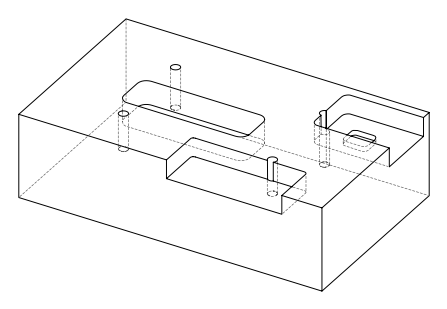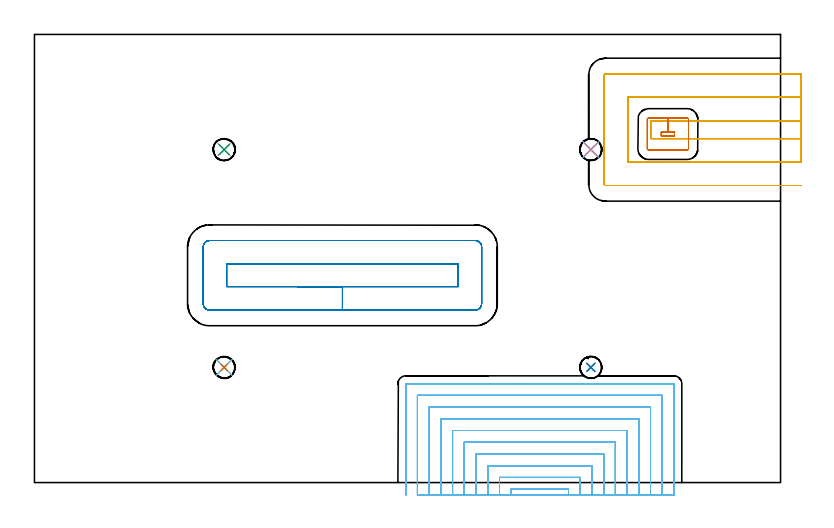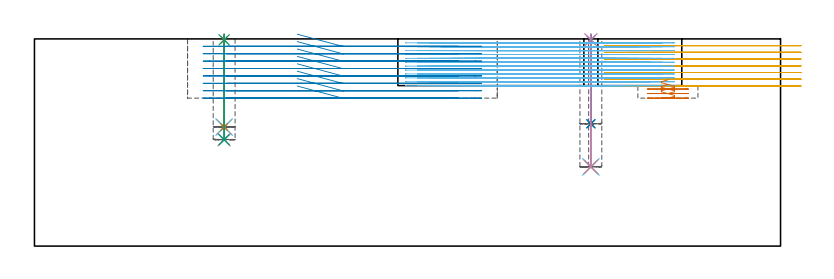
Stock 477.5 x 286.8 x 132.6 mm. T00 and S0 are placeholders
(PLAN: 20 operations, 13 tool changes, 121.1 min)
(1 SPOT_DRILL | STEP1POCKET | NXT0321_9005460120000 | 0.03 min | 0 mm3)
(2 SPOT_DRILL_1 | STEP1POCKET_1 | NXT0321_9005460120000 | 0.03 min | 3 mm3)
(3 SPOT_DRILL_2 | STEP1POCKET_2 | NXT0321_9005460120000 | 0.03 min | 1 mm3)
(4 SPOT_DRILL_3 | STEP1POCKET_3 | NXT0321_9005460120000 | 0.03 min | 4 mm3)
(5 DRILL_BLIND_HOLE_INTO_CENTER | STEP1POCKET | NXT0301_042 | 0.24 min | 2167 mm3)
(6 DRILL_TO_ENLARGE_BLIND_HOLE | STEP1POCKET | UGT0301_374 | 0.24 min | 5286 mm3)
(7 DRILL_BLIND_HOLE_INTO_CENTER_1 | STEP1POCKET_1 | NXT0301_042 | 0.23 min | 2087 mm3)
(8 DRILL_TO_ENLARGE_BLIND_HOLE_1 | STEP1POCKET_1 | UGT0301_374 | 0.23 min | 5088 mm3)
(9 DRILL_BLIND_HOLE_INTO_CENTER_2 | STEP1POCKET_2 | NXT0301_042 | 0.27 min | 2485 mm3)
(10 DRILL_TO_ENLARGE_BLIND_HOLE_2 | STEP1POCKET_2 | UGT0301_374 | 0.27 min | 6041 mm3)
(11 DRILL_BLIND_HOLE_INTO_CENTER_3 | STEP1POCKET_3 | NXT0301_042 | 0.34 min | 3166 mm3)
(12 DRILL_TO_ENLARGE_BLIND_HOLE_3 | STEP1POCKET_3 | UGT0301_374 | 0.34 min | 7660 mm3)
(13 BORE_BLIND_HOLE | STEP1POCKET | UGT0332_064 | 0.24 min | 1195 mm3)
(14 BORE_BLIND_HOLE_1 | STEP1POCKET_1 | UGT0332_064 | 0.23 min | 1150 mm3)
(15 BORE_BLIND_HOLE_2 | STEP1POCKET_2 | UGT0332_064 | 0.27 min | 1367 mm3)
(16 BORE_BLIND_HOLE_3 | STEP1POCKET_3 | UGT0332_064 | 0.34 min | 1742 mm3)
(17 MILL_OPEN_POCKET | POCKET_OPEN | UGT0201_094 | Follow Part, ap 5, ae 75% | 13.65 min | 333829 mm3)
(18 MILL_OPEN_POCKET_1 | POCKET_OPEN_1 | NXT0201_013 | Follow Part, ap 2.5, ae 75% | 89.6 min | 370476 mm3)
(19 MILL_RECTANGULAR_POCKET | POCKET_RECTANGULAR_STRAIGHT | NXT0201_011 | Follow Part, ap 3, ae 75% | 1.03 min | 9388 mm3)
(20 MILL_RECTANGULAR_POCKET_1 | POCKET_RECTANGULAR_STRAIGHT_1 | UGT0201_094 | Follow Part, ap 5, ae 75% | 13.46 min | 478112 mm3)
(TOOL NXT0321_9005460120000 | NC Spot Drill, 142deg, 12mm, Carbide, Uncoated | D12 PA142 FL30 Z2)
(TOOL NXT0301_042 | Carbide Drill 7.1mm [860.1-0710-057A1-MM 2214] | D7.1 PA140 FL85 Z2)
(TOOL UGT0301_374 | Twist Drill Flat Bottom 13 mm | D13 PA180 FL101 Z2)
(TOOL UGT0332_064 | 14 mm Boring Bar Slip Fit | D14)
(TOOL UGT0201_094 | End mill 20 mm | D20 FL38 Z4)
(TOOL NXT0201_013 | ENDMILL 10mm | D10 FL30 Z4)
(TOOL NXT0201_011 | ENDMILL 12mm [2P460-1200-NA 1630] | D12 FL38 Z6)
(OP 1 SPOT_DRILL)
G17 G21 G94 G90
T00 M6
G54
G17 G0 G90 X121.4 Y73.7 S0 M3
G43 Z142.6 H0
G94 G81 G98 Z131.989 F250. R135.6
G80
M5
M2
(OP 2 SPOT_DRILL_1)
G17 G21 G94 G90
T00 M6
G54
G17 G0 G90 X356.1 Y73.7 S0 M3
G43 Z142.6 H0
G94 G81 G98 Z131.989 F250. R135.6
G80
M5
M2
(OP 3 SPOT_DRILL_2)
G17 G21 G94 G90
T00 M6
G54
G17 G0 G90 X121.4 Y213.1 S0 M3
G43 Z142.6 H0
G94 G81 G98 Z131.989 F250. R135.6
G80
M5
M2
(OP 4 SPOT_DRILL_3)
G17 G21 G94 G90
T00 M6
G54
G17 G0 G90 X356.1 Y213.1 S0 M3
G43 Z142.6 H0
G94 G81 G98 Z131.989 F250. R135.6
G80
M5
M2
(OP 5 DRILL_BLIND_HOLE_INTO_CENTER)
G17 G21 G94 G90
T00 M6
G54
G17 G0 G90 X121.4 Y73.7 S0 M3
G43 Z142.6 H1
G94 G81 G98 Z76.2 F250. R134.6
G80
M5
M2
(OP 6 DRILL_TO_ENLARGE_BLIND_HOLE)
G17 G21 G94 G90
T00 M6
G54
G17 G0 G90 X121.4 Y73.7 S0 M3
G43 Z142.6 H0
G94 G73 G98 Z76.2 F250. Q11.28 R134.6
G80
M5
M2
(OP 7 DRILL_BLIND_HOLE_INTO_CENTER_1)
G17 G21 G94 G90
T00 M6
G54
G17 G0 G90 X356.1 Y73.7 S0 M3
G43 Z142.6 H1
G94 G81 G98 Z78.3 F250. R134.6
G80
M5
M2
(OP 8 DRILL_TO_ENLARGE_BLIND_HOLE_1)
G17 G21 G94 G90
T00 M6
G54
G17 G0 G90 X356.1 Y73.7 S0 M3
G43 Z142.6 H0
G94 G73 G98 Z78.3 F250. Q10.86 R134.6
G80
M5
M2
(OP 9 DRILL_BLIND_HOLE_INTO_CENTER_2)
G17 G21 G94 G90
T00 M6
G54
G17 G0 G90 X121.4 Y213.1 S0 M3
G43 Z142.6 H1
G94 G81 G98 Z68.1 F250. R134.6
G80
M5
M2
(OP 10 DRILL_TO_ENLARGE_BLIND_HOLE_2)
G17 G21 G94 G90
T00 M6
G54
G17 G0 G90 X121.4 Y213.1 S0 M3
G43 Z142.6 H0
G94 G73 G98 Z68.1 F250. Q12.9 R134.6
G80
M5
M2
(OP 11 DRILL_BLIND_HOLE_INTO_CENTER_3)
G17 G21 G94 G90
T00 M6
G54
G17 G0 G90 X356.1 Y213.1 S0 M3
G43 Z142.6 H1
G94 G81 G98 Z50.7 F250. R134.6
G80
M5
M2
(OP 12 DRILL_TO_ENLARGE_BLIND_HOLE_3)
G17 G21 G94 G90
T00 M6
G54
G17 G0 G90 X356.1 Y213.1 S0 M3
G43 Z142.6 H0
G94 G73 G98 Z50.7 F250. Q11.7 R134.6
G80
M5
M2
(OP 13 BORE_BLIND_HOLE)
G17 G21 G94 G90
T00 M6
G54
G17 G0 G90 X121.4 Y73.7 S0 M3
G43 Z142.6 H0
G94 G85 G98 Z76.2 F250. R134.6
G80
M5
M2
(OP 14 BORE_BLIND_HOLE_1)
G17 G21 G94 G90
T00 M6
G54
G17 G0 G90 X356.1 Y73.7 S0 M3
G43 Z142.6 H0
G94 G85 G98 Z78.3 F250. R134.6
G80
M5
M2
(OP 15 BORE_BLIND_HOLE_2)
G17 G21 G94 G90
T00 M6
G54
G17 G0 G90 X121.4 Y213.1 S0 M3
G43 Z142.6 H0
G94 G85 G98 Z68.1 F250. R134.6
G80
M5
M2
(OP 16 BORE_BLIND_HOLE_3)
G17 G21 G94 G90
T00 M6
G54
G17 G0 G90 X356.1 Y213.1 S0 M3
G43 Z142.6 H0
G94 G85 G98 Z50.7 F250. R134.6
G80
M5
M2
(OP 17 MILL_OPEN_POCKET)
G17 G21 G94 G90
T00 M6
G54
G17 G0 G90 X490.5 Y231.6 S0 M3
G43 Z142.6 H0
Z128.3
G94 G1 X487.5 F250.
X394.7 F500.
Y220.1
X487.5
X490.5 F250.
Y246.6
X487.5
X379.7 F500.
Y205.1
X487.5
X490.5 F250.
Y261.6
X487.5
X365.5 F500.
G3 X364.7 Y260.8 R0.8
G1 Y190.9
G3 X365.5 Y190.1 R0.8
G1 X487.5
X490.5 F250.
G0 Y231.6 Z124.
G1 X487.5
X394.7 F500.
Y220.1
X487.5
X490.5 F250.
Y246.6
X487.5
X379.7 F500.
Y205.1
X487.5
X490.5 F250.
Y261.6
X487.5
X365.5 F500.
G3 X364.7 Y260.8 R0.8
G1 Y190.9
G3 X365.5 Y190.1 R0.8
G1 X487.5
X490.5 F250.
G0 Y231.6 Z119.7
G1 X487.5
X394.7 F500.
Y220.1
X487.5
X490.5 F250.
Y246.6
X487.5
X379.7 F500.
Y205.1
X487.5
X490.5 F250.
Y261.6
X487.5
X365.5 F500.
G3 X364.7 Y260.8 R0.8
G1 Y190.9
G3 X365.5 Y190.1 R0.8
G1 X487.5
X490.5 F250.
G0 Y231.6 Z115.4
G1 X487.5
X394.7 F500.
Y220.1
X487.5
X490.5 F250.
Y246.6
X487.5
X379.7 F500.
Y205.1
X487.5
X490.5 F250.
Y261.6
X487.5
X365.5 F500.
G3 X364.7 Y260.8 R0.8
G1 Y190.9
G3 X365.5 Y190.1 R0.8
G1 X487.5
X490.5 F250.
G0 Y231.6 Z111.1
G1 X487.5
X394.7 F500.
Y220.1
X487.5
X490.5 F250.
Y246.6
X487.5
X379.7 F500.
Y205.1
X487.5
X490.5 F250.
Y261.6
X487.5
X365.5 F500.
G3 X364.7 Y260.8 R0.8
G1 Y190.9
G3 X365.5 Y190.1 R0.8
G1 X487.5
X490.5 F250.
G0 Y231.6 Z106.8
G1 X487.5
X394.7 F500.
Y220.1
X487.5
X490.5 F250.
Y246.6
X487.5
X379.7 F500.
Y205.1
X487.5
X490.5 F250.
Y261.6
X487.5
X365.5 F500.
G3 X364.7 Y260.8 R0.8
G1 Y190.9
G3 X365.5 Y190.1 R0.8
G1 X487.5
X490.5 F250.
G0 Y231.6 Z102.5
G1 X487.5
X394.7 F500.
Y220.1
X487.5
X490.5 F250.
Y246.6
X487.5
X379.7 F500.
Y205.1
X487.5
X490.5 F250.
Y261.6
X487.5
X365.5 F500.
G3 X364.7 Y260.8 R0.8
G1 Y190.9
G3 X365.5 Y190.1 R0.8
G1 X487.5
X490.5 F250.
G0 Z142.6
M5
M2
(OP 18 MILL_OPEN_POCKET_1)
G17 G21 G94 G90
T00 M6
G54
G17 G0 G90 X341.8 Y-8. S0 M3
G43 Z142.6 H0
Z130.108
G94 G1 Y-5. F250.
Y-4.2 F500.
X305.1
Y-5.
Y-8. F250.
X349.3
Y-5.
Y3.3 F500.
X297.6
Y-5.
Y-8. F250.
X356.8
Y-5.
Y10.8 F500.
X290.1
Y-5.
Y-8. F250.
X364.3
Y-5.
Y18.3 F500.
X282.6
Y-5.
Y-8. F250.
X371.8
Y-5.
Y25.8 F500.
X275.1
Y-5.
Y-8. F250.
X379.3
Y-5.
Y33.3 F500.
X267.6
Y-5.
Y-8. F250.
X386.8
Y-5.
Y40.8 F500.
X260.1
Y-5.
Y-8. F250.
X394.3
Y-5.
Y48.3 F500.
X252.6
Y-5.
Y-8. F250.
X401.8
Y-5.
Y55.8 F500.
X245.1
Y-5.
Y-8. F250.
X409.3
Y-5.
Y63.2 F500.
X409.295 Y63.255
X409.255 Y63.295
X409.2 Y63.3
X237.7
X237.645 Y63.295
X237.605 Y63.255
X237.6 Y63.2
Y-5.
Y-8. F250.
G0 X341.8 Z127.617
G1 Y-5.
Y-4.2 F500.
X305.1
Y-5.
Y-8. F250.
X349.3
Y-5.
Y3.3 F500.
X297.6
Y-5.
Y-8. F250.
X356.8
Y-5.
Y10.8 F500.
X290.1
Y-5.
Y-8. F250.
X364.3
Y-5.
Y18.3 F500.
X282.6
Y-5.
Y-8. F250.
X371.8
Y-5.
Y25.8 F500.
X275.1
Y-5.
Y-8. F250.
X379.3
Y-5.
Y33.3 F500.
X267.6
Y-5.
Y-8. F250.
X386.8
Y-5.
Y40.8 F500.
X260.1
Y-5.
Y-8. F250.
X394.3
Y-5.
Y48.3 F500.
X252.6
Y-5.
Y-8. F250.
X401.8
Y-5.
Y55.8 F500.
X245.1
Y-5.
Y-8. F250.
X409.3
Y-5.
Y63.2 F500.
X409.295 Y63.255
X409.255 Y63.295
X409.2 Y63.3
X237.7
X237.645 Y63.295
X237.605 Y63.255
X237.6 Y63.2
Y-5.
Y-8. F250.
G0 X341.8 Z125.125
G1 Y-5.
Y-4.2 F500.
X305.1
Y-5.
Y-8. F250.
X349.3
Y-5.
Y3.3 F500.
X297.6
Y-5.
Y-8. F250.
X356.8
Y-5.
Y10.8 F500.
X290.1
Y-5.
Y-8. F250.
X364.3
Y-5.
Y18.3 F500.
X282.6
Y-5.
Y-8. F250.
X371.8
Y-5.
Y25.8 F500.
X275.1
Y-5.
Y-8. F250.
X379.3
Y-5.
Y33.3 F500.
X267.6
Y-5.
Y-8. F250.
X386.8
Y-5.
Y40.8 F500.
X260.1
Y-5.
Y-8. F250.
X394.3
Y-5.
Y48.3 F500.
X252.6
Y-5.
Y-8. F250.
X401.8
Y-5.
Y55.8 F500.
X245.1
Y-5.
Y-8. F250.
X409.3
Y-5.
Y63.2 F500.
X409.295 Y63.255
X409.255 Y63.295
X409.2 Y63.3
X237.7
X237.645 Y63.295
X237.605 Y63.255
X237.6 Y63.2
Y-5.
Y-8. F250.
G0 X341.8 Z122.633
G1 Y-5.
Y-4.2 F500.
X305.1
Y-5.
Y-8. F250.
X349.3
Y-5.
Y3.3 F500.
X297.6
Y-5.
Y-8. F250.
X356.8
Y-5.
Y10.8 F500.
X290.1
Y-5.
Y-8. F250.
X364.3
Y-5.
Y18.3 F500.
X282.6
Y-5.
Y-8. F250.
X371.8
Y-5.
Y25.8 F500.
X275.1
Y-5.
Y-8. F250.
X379.3
Y-5.
Y33.3 F500.
X267.6
Y-5.
Y-8. F250.
X386.8
Y-5.
Y40.8 F500.
X260.1
Y-5.
Y-8. F250.
X394.3
Y-5.
Y48.3 F500.
X252.6
Y-5.
Y-8. F250.
X401.8
Y-5.
Y55.8 F500.
X245.1
Y-5.
Y-8. F250.
X409.3
Y-5.
Y63.2 F500.
X409.295 Y63.255
X409.255 Y63.295
X409.2 Y63.3
X237.7
X237.645 Y63.295
X237.605 Y63.255
X237.6 Y63.2
Y-5.
Y-8. F250.
G0 X341.8 Z120.142
G1 Y-5.
Y-4.2 F500.
X305.1
Y-5.
Y-8. F250.
X349.3
Y-5.
Y3.3 F500.
X297.6
Y-5.
Y-8. F250.
X356.8
Y-5.
Y10.8 F500.
X290.1
Y-5.
Y-8. F250.
X364.3
Y-5.
Y18.3 F500.
X282.6
Y-5.
Y-8. F250.
X371.8
Y-5.
Y25.8 F500.
X275.1
Y-5.
Y-8. F250.
X379.3
Y-5.
Y33.3 F500.
X267.6
Y-5.
Y-8. F250.
X386.8
Y-5.
Y40.8 F500.
X260.1
Y-5.
Y-8. F250.
X394.3
Y-5.
Y48.3 F500.
X252.6
Y-5.
Y-8. F250.
X401.8
Y-5.
Y55.8 F500.
X245.1
Y-5.
Y-8. F250.
X409.3
Y-5.
Y63.2 F500.
X409.295 Y63.255
X409.255 Y63.295
X409.2 Y63.3
X237.7
X237.645 Y63.295
X237.605 Y63.255
X237.6 Y63.2
Y-5.
Y-8. F250.
G0 X341.8 Z117.65
G1 Y-5.
Y-4.2 F500.
X305.1
Y-5.
Y-8. F250.
X349.3
Y-5.
Y3.3 F500.
X297.6
Y-5.
Y-8. F250.
X356.8
Y-5.
Y10.8 F500.
X290.1
Y-5.
Y-8. F250.
X364.3
Y-5.
Y18.3 F500.
X282.6
Y-5.
Y-8. F250.
X371.8
Y-5.
Y25.8 F500.
X275.1
Y-5.
Y-8. F250.
X379.3
Y-5.
Y33.3 F500.
X267.6
Y-5.
Y-8. F250.
X386.8
Y-5.
Y40.8 F500.
X260.1
Y-5.
Y-8. F250.
X394.3
Y-5.
Y48.3 F500.
X252.6
Y-5.
Y-8. F250.
X401.8
Y-5.
Y55.8 F500.
X245.1
Y-5.
Y-8. F250.
X409.3
Y-5.
Y63.2 F500.
X409.295 Y63.255
X409.255 Y63.295
X409.2 Y63.3
X237.7
X237.645 Y63.295
X237.605 Y63.255
X237.6 Y63.2
Y-5.
Y-8. F250.
G0 X341.8 Z115.158
G1 Y-5.
Y-4.2 F500.
X305.1
Y-5.
Y-8. F250.
X349.3
Y-5.
Y3.3 F500.
X297.6
Y-5.
Y-8. F250.
X356.8
Y-5.
Y10.8 F500.
X290.1
Y-5.
Y-8. F250.
X364.3
Y-5.
Y18.3 F500.
X282.6
Y-5.
Y-8. F250.
X371.8
Y-5.
Y25.8 F500.
X275.1
Y-5.
Y-8. F250.
X379.3
Y-5.
Y33.3 F500.
X267.6
Y-5.
Y-8. F250.
X386.8
Y-5.
Y40.8 F500.
X260.1
Y-5.
Y-8. F250.
X394.3
Y-5.
Y48.3 F500.
X252.6
Y-5.
Y-8. F250.
X401.8
Y-5.
Y55.8 F500.
X245.1
Y-5.
Y-8. F250.
X409.3
Y-5.
Y63.2 F500.
X409.295 Y63.255
X409.255 Y63.295
X409.2 Y63.3
X237.7
X237.645 Y63.295
X237.605 Y63.255
X237.6 Y63.2
Y-5.
Y-8. F250.
G0 X341.8 Z112.667
G1 Y-5.
Y-4.2 F500.
X305.1
Y-5.
Y-8. F250.
X349.3
Y-5.
Y3.3 F500.
X297.6
Y-5.
Y-8. F250.
X356.8
Y-5.
Y10.8 F500.
X290.1
Y-5.
Y-8. F250.
X364.3
Y-5.
Y18.3 F500.
X282.6
Y-5.
Y-8. F250.
X371.8
Y-5.
Y25.8 F500.
X275.1
Y-5.
Y-8. F250.
X379.3
Y-5.
Y33.3 F500.
X267.6
Y-5.
Y-8. F250.
X386.8
Y-5.
Y40.8 F500.
X260.1
Y-5.
Y-8. F250.
X394.3
Y-5.
Y48.3 F500.
X252.6
Y-5.
Y-8. F250.
X401.8
Y-5.
Y55.8 F500.
X245.1
Y-5.
Y-8. F250.
X409.3
Y-5.
Y63.2 F500.
X409.295 Y63.255
X409.255 Y63.295
X409.2 Y63.3
X237.7
X237.645 Y63.295
X237.605 Y63.255
X237.6 Y63.2
Y-5.
Y-8. F250.
G0 X341.8 Z110.175
G1 Y-5.
Y-4.2 F500.
X305.1
Y-5.
Y-8. F250.
X349.3
Y-5.
Y3.3 F500.
X297.6
Y-5.
Y-8. F250.
X356.8
Y-5.
Y10.8 F500.
X290.1
Y-5.
Y-8. F250.
X364.3
Y-5.
Y18.3 F500.
X282.6
Y-5.
Y-8. F250.
X371.8
Y-5.
Y25.8 F500.
X275.1
Y-5.
Y-8. F250.
X379.3
Y-5.
Y33.3 F500.
X267.6
Y-5.
Y-8. F250.
X386.8
Y-5.
Y40.8 F500.
X260.1
Y-5.
Y-8. F250.
X394.3
Y-5.
Y48.3 F500.
X252.6
Y-5.
Y-8. F250.
X401.8
Y-5.
Y55.8 F500.
X245.1
Y-5.
Y-8. F250.
X409.3
Y-5.
Y63.2 F500.
X409.295 Y63.255
X409.255 Y63.295
X409.2 Y63.3
X237.7
X237.645 Y63.295
X237.605 Y63.255
X237.6 Y63.2
Y-5.
Y-8. F250.
G0 X341.8 Z107.683
G1 Y-5.
Y-4.2 F500.
X305.1
Y-5.
Y-8. F250.
X349.3
Y-5.
Y3.3 F500.
X297.6
Y-5.
Y-8. F250.
X356.8
Y-5.
Y10.8 F500.
X290.1
Y-5.
Y-8. F250.
X364.3
Y-5.
Y18.3 F500.
X282.6
Y-5.
Y-8. F250.
X371.8
Y-5.
Y25.8 F500.
X275.1
Y-5.
Y-8. F250.
X379.3
Y-5.
Y33.3 F500.
X267.6
Y-5.
Y-8. F250.
X386.8
Y-5.
Y40.8 F500.
X260.1
Y-5.
Y-8. F250.
X394.3
Y-5.
Y48.3 F500.
X252.6
Y-5.
Y-8. F250.
X401.8
Y-5.
Y55.8 F500.
X245.1
Y-5.
Y-8. F250.
X409.3
Y-5.
Y63.2 F500.
X409.295 Y63.255
X409.255 Y63.295
X409.2 Y63.3
X237.7
X237.645 Y63.295
X237.605 Y63.255
X237.6 Y63.2
Y-5.
Y-8. F250.
G0 X341.8 Z105.192
G1 Y-5.
Y-4.2 F500.
X305.1
Y-5.
Y-8. F250.
X349.3
Y-5.
Y3.3 F500.
X297.6
Y-5.
Y-8. F250.
X356.8
Y-5.
Y10.8 F500.
X290.1
Y-5.
Y-8. F250.
X364.3
Y-5.
Y18.3 F500.
X282.6
Y-5.
Y-8. F250.
X371.8
Y-5.
Y25.8 F500.
X275.1
Y-5.
Y-8. F250.
X379.3
Y-5.
Y33.3 F500.
X267.6
Y-5.
Y-8. F250.
X386.8
Y-5.
Y40.8 F500.
X260.1
Y-5.
Y-8. F250.
X394.3
Y-5.
Y48.3 F500.
X252.6
Y-5.
Y-8. F250.
X401.8
Y-5.
Y55.8 F500.
X245.1
Y-5.
Y-8. F250.
X409.3
Y-5.
Y63.2 F500.
X409.295 Y63.255
X409.255 Y63.295
X409.2 Y63.3
X237.7
X237.645 Y63.295
X237.605 Y63.255
X237.6 Y63.2
Y-5.
Y-8. F250.
G0 X341.8 Z102.7
G1 Y-5.
Y-4.2 F500.
X305.1
Y-5.
Y-8. F250.
X349.3
Y-5.
Y3.3 F500.
X297.6
Y-5.
Y-8. F250.
X356.8
Y-5.
Y10.8 F500.
X290.1
Y-5.
Y-8. F250.
X364.3
Y-5.
Y18.3 F500.
X282.6
Y-5.
Y-8. F250.
X371.8
Y-5.
Y25.8 F500.
X275.1
Y-5.
Y-8. F250.
X379.3
Y-5.
Y33.3 F500.
X267.6
Y-5.
Y-8. F250.
X386.8
Y-5.
Y40.8 F500.
X260.1
Y-5.
Y-8. F250.
X394.3
Y-5.
Y48.3 F500.
X252.6
Y-5.
Y-8. F250.
X401.8
Y-5.
Y55.8 F500.
X245.1
Y-5.
Y-8. F250.
X409.3
Y-5.
Y63.2 F500.
X409.295 Y63.255
X409.255 Y63.295
X409.2 Y63.3
X237.7
X237.645 Y63.295
X237.605 Y63.255
X237.6 Y63.2
Y-5.
Y-8. F250.
G0 Z142.6
M5
M2
(OP 19 MILL_RECTANGULAR_POCKET)
G17 G21 G94 G90
T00 M6
G54
G17 G0 G90 X405.676 Y224.3 S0 M3
G43 Z142.6 H1
Z106.446
G94 G1 X401.2 Z105.247 F250.
Y221.8 Z104.577
X409.6 Z102.326
Y224.3 Z101.656
X405.4 Z100.531
X401.2 F500.
Y221.8
X409.6
Y224.3
X405.4
Y233.3
X393.1
G3 X392.2 Y232.4 R0.9
G1 Y213.7
G3 X393.1 Y212.8 R0.9
G1 X417.7
G3 X418.6 Y213.7 R0.9
G1 Y232.4
G3 X417.7 Y233.3 R0.9
G1 X405.4
X404.4
G0 X405.676 Y224.3 Z103.531
G1 X401.2 Z102.331 F250.
Y221.8 Z101.661
X409.6 Z99.411
Y224.3 Z98.741
X405.4 Z97.615
X401.2 F500.
Y221.8
X409.6
Y224.3
X405.4
Y233.3
X393.1
G3 X392.2 Y232.4 R0.9
G1 Y213.7
G3 X393.1 Y212.8 R0.9
G1 X417.7
G3 X418.6 Y213.7 R0.9
G1 Y232.4
G3 X417.7 Y233.3 R0.9
G1 X405.4
X404.4
G0 X405.676 Y224.3 Z100.615
G1 X401.2 Z99.416 F250.
Y221.8 Z98.746
X409.6 Z96.495
Y224.3 Z95.825
X405.4 Z94.7
X401.2 F500.
Y221.8
X409.6
Y224.3
X405.4
Y233.3
X393.1
G3 X392.2 Y232.4 R0.9
G1 Y213.7
G3 X393.1 Y212.8 R0.9
G1 X417.7
G3 X418.6 Y213.7 R0.9
G1 Y232.4
G3 X417.7 Y233.3 R0.9
G1 X405.4
X404.4
G0 Z142.6
M5
M2
(OP 20 MILL_RECTANGULAR_POCKET_1)
G17 G21 G94 G90
T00 M6
G54
G17 G0 G90 X168.223 Y125.4 S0 M3
G43 Z142.6 H0
Z135.6
G94 G1 X197.1 Z127.862 F250.
X271.2 F500.
Y139.9
X123.
Y125.4
X197.1
Y110.4
X282.1
G3 X286.2 Y114.5 R4.1
G1 Y150.8
G3 X282.1 Y154.9 R4.1
G1 X112.1
G3 X108. Y150.8 R4.1
G1 Y114.5
G3 X112.1 Y110.4 R4.1
G1 X197.1
X198.1
G0 X168.223 Y125.4 Z130.862
G1 X197.1 Z123.125 F250.
X271.2 F500.
Y139.9
X123.
Y125.4
X197.1
Y110.4
X282.1
G3 X286.2 Y114.5 R4.1
G1 Y150.8
G3 X282.1 Y154.9 R4.1
G1 X112.1
G3 X108. Y150.8 R4.1
G1 Y114.5
G3 X112.1 Y110.4 R4.1
G1 X197.1
X198.1
G0 X168.223 Y125.4 Z126.125
G1 X197.1 Z118.387 F250.
X271.2 F500.
Y139.9
X123.
Y125.4
X197.1
Y110.4
X282.1
G3 X286.2 Y114.5 R4.1
G1 Y150.8
G3 X282.1 Y154.9 R4.1
G1 X112.1
G3 X108. Y150.8 R4.1
G1 Y114.5
G3 X112.1 Y110.4 R4.1
G1 X197.1
X198.1
G0 X168.223 Y125.4 Z121.387
G1 X197.1 Z113.65 F250.
X271.2 F500.
Y139.9
X123.
Y125.4
X197.1
Y110.4
X282.1
G3 X286.2 Y114.5 R4.1
G1 Y150.8
G3 X282.1 Y154.9 R4.1
G1 X112.1
G3 X108. Y150.8 R4.1
G1 Y114.5
G3 X112.1 Y110.4 R4.1
G1 X197.1
X198.1
G0 X168.223 Y125.4 Z116.65
G1 X197.1 Z108.912 F250.
X271.2 F500.
Y139.9
X123.
Y125.4
X197.1
Y110.4
X282.1
G3 X286.2 Y114.5 R4.1
G1 Y150.8
G3 X282.1 Y154.9 R4.1
G1 X112.1
G3 X108. Y150.8 R4.1
G1 Y114.5
G3 X112.1 Y110.4 R4.1
G1 X197.1
X198.1
G0 X168.223 Y125.4 Z111.912
G1 X197.1 Z104.175 F250.
X271.2 F500.
Y139.9
X123.
Y125.4
X197.1
Y110.4
X282.1
G3 X286.2 Y114.5 R4.1
G1 Y150.8
G3 X282.1 Y154.9 R4.1
G1 X112.1
G3 X108. Y150.8 R4.1
G1 Y114.5
G3 X112.1 Y110.4 R4.1
G1 X197.1
X198.1
G0 X168.223 Y125.4 Z107.175
G1 X197.1 Z99.437 F250.
X271.2 F500.
Y139.9
X123.
Y125.4
X197.1
Y110.4
X282.1
G3 X286.2 Y114.5 R4.1
G1 Y150.8
G3 X282.1 Y154.9 R4.1
G1 X112.1
G3 X108. Y150.8 R4.1
G1 Y114.5
G3 X112.1 Y110.4 R4.1
G1 X197.1
X198.1
G0 X168.223 Y125.4 Z102.437
G1 X197.1 Z94.7 F250.
X271.2 F500.
Y139.9
X123.
Y125.4
X197.1
Y110.4
X282.1
G3 X286.2 Y114.5 R4.1
G1 Y150.8
G3 X282.1 Y154.9 R4.1
G1 X112.1
G3 X108. Y150.8 R4.1
G1 Y114.5
G3 X112.1 Y110.4 R4.1
G1 X197.1
X198.1
G0 Z142.6
M5
M2
